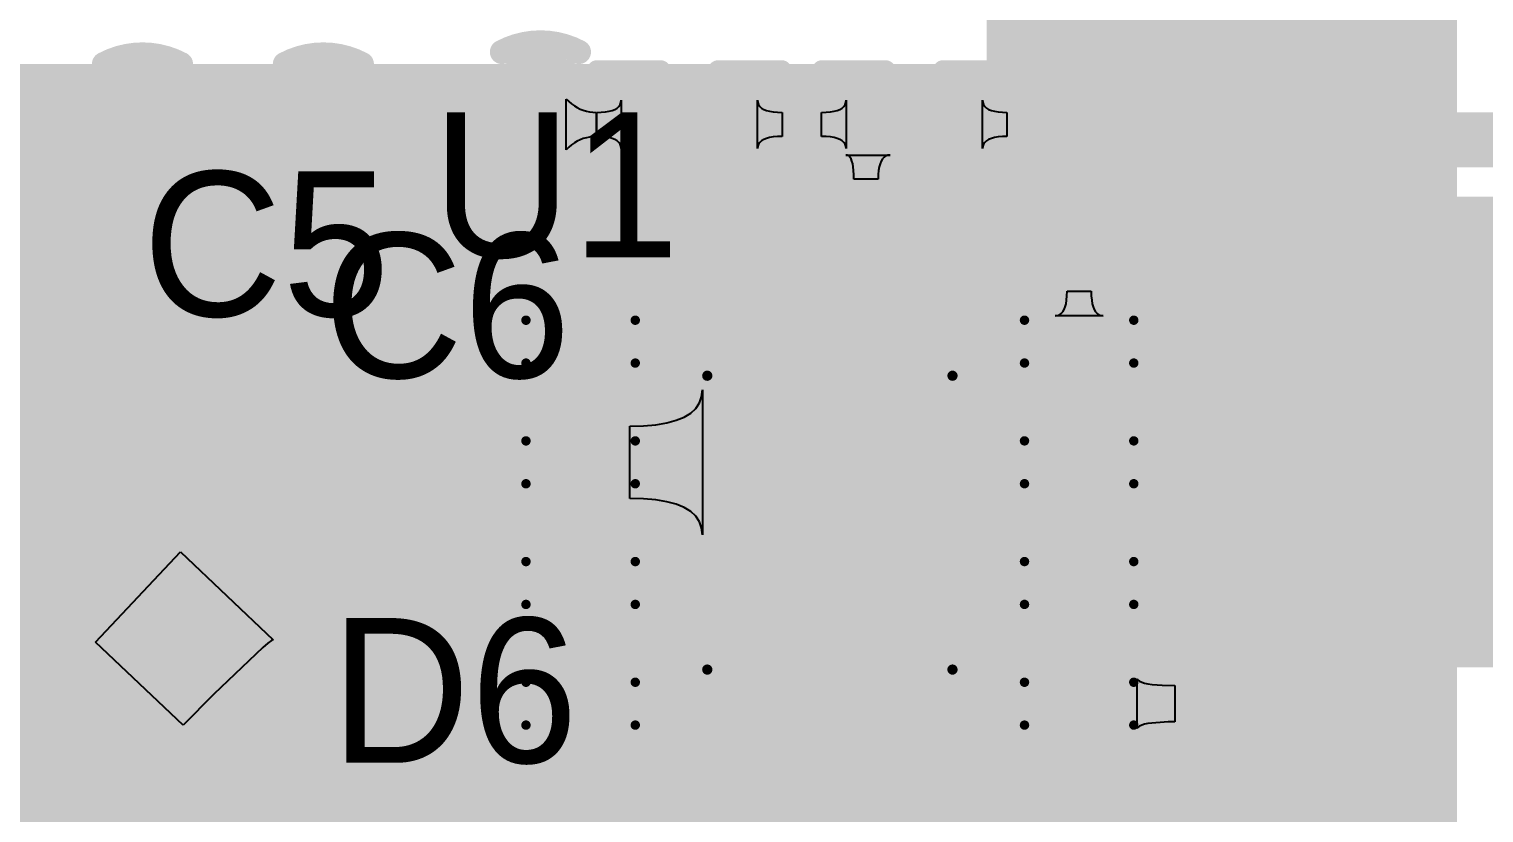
# Model space of a CAD drawing. Header units: millimetres. Extents: x -1 to 102, y -51 to 1.
# Drawn here: x 29.79 to 45.11, y -36.2 to -27.95 of the extents above; entities that cross this region are included whole.
import ezdxf

# ---------------------------------------------------------------- set-up
doc = ezdxf.new("R2010")
doc.units = ezdxf.units.MM
for name, color, linetype in [('BottomLayer', 5, 'Continuous'), ('InternalPlane1', 76, 'Continuous'), ('InternalPlane2', 16, 'Continuous'), ('MultiLayer', 9, 'Continuous'), ('TopLayer', 1, 'Continuous'), ('TopOverlay', 2, 'Continuous'), ('TopSolder', 216, 'Continuous')]:
    doc.layers.add(name, color=color, linetype=linetype)

msp = doc.modelspace()

# ---------------------------------------------------------------- linework, layer by layer
at = {"layer": 'BottomLayer', "const_width": 0.3809999999999999}
for points in [[(34.98849999999999, -28.956, 1), (35.3695, -28.956, 1)], [(30.7975, -29.083, 1), (31.1785, -29.083, 1)], [(32.7025, -29.083, 1), (33.0835, -29.083, 1)]]:
    msp.add_lwpolyline(points, format="xyb", close=True, dxfattribs=at)
at = {"layer": 'BottomLayer'}
for points in [[(39.878, -29.464), (44.831, -29.464), (39.878, -18.288), (44.831, -18.288)], [(28.448, -39.878), (44.831, -39.878), (28.448, -28.321), (44.831, -28.321)]]:
    msp.add_solid(points, dxfattribs=at)
at = {"layer": 'InternalPlane1', "const_width": 0.254}
for points in [[(43.58543479999999, -27.81351308, -0.2493280028431806), (42.7745652, -27.81351308)], [(34.7735652, -28.19348692, -0.2493280028431808), (35.5844348, -28.19348692)], [(30.5825652, -28.32048692, -0.2493280028431808), (31.3934348, -28.32048692)], [(32.4875652, -28.32048692, -0.2493280028431808), (33.2984348, -28.32048692)], [(34.41648692, -29.3614348, -0.2493280028431807), (34.41648692, -28.5505652)], [(35.94151308, -28.5505652, -0.2493280028431806), (35.94151308, -29.3614348)], [(29.97251308, -28.6775652, -0.2493280028431806), (29.97251308, -29.4884348)], [(30.22548692, -29.4884348, -0.2493280028431807), (30.22548692, -28.6775652)], [(31.75051308, -28.6775652, -0.2493280028431806), (31.75051308, -29.4884348)], [(32.13048692, -29.4884348, -0.2493280028431807), (32.13048692, -28.6775652)], [(33.65551308, -28.6775652, -0.2493280028431806), (33.65551308, -29.4884348)], [(31.3934348, -29.84551308, -0.2493280028431806), (30.5825652, -29.84551308)], [(33.2984348, -29.84551308, -0.2493280028431806), (32.4875652, -29.84551308)], [(35.5844348, -29.71851308, -0.2493280028431806), (34.7735652, -29.71851308)]]:
    msp.add_lwpolyline(points, format="xyb", dxfattribs=at)
at = {"layer": 'InternalPlane1', "const_width": 0.127}
for points in [[(34.7100652, -28.19348692, 1), (34.8370652, -28.19348692, 1)], [(35.5209348, -28.19348692, 1), (35.64793479999999, -28.19348692, 1)], [(30.5190652, -28.32048692, 1), (30.6460652, -28.32048692, 1)], [(31.3299348, -28.32048692, 1), (31.4569348, -28.32048692, 1)], [(32.42406519999999, -28.32048692, 1), (32.5510652, -28.32048692, 1)], [(33.2349348, -28.32048692, 1), (33.36193479999999, -28.32048692, 1)], [(34.35298692, -28.5505652, 1), (34.47998691999999, -28.5505652, 1)], [(35.87801308, -28.5505652, 1), (36.00501308, -28.5505652, 1)], [(29.90901308, -28.6775652, 1), (30.03601308, -28.6775652, 1)], [(30.16198692, -28.6775652, 1), (30.28898692, -28.6775652, 1)], [(31.68701308, -28.6775652, 1), (31.81401308, -28.6775652, 1)], [(32.06698692, -28.6775652, 1), (32.19398692, -28.6775652, 1)], [(33.59201308, -28.6775652, 1), (33.71901308, -28.6775652, 1)], [(34.35298692, -29.3614348, 1), (34.47998691999999, -29.3614348, 1)], [(35.87801308, -29.3614348, 1), (36.00501308, -29.3614348, 1)], [(29.90901308, -29.4884348, 1), (30.03601308, -29.4884348, 1)], [(30.16198692, -29.4884348, 1), (30.28898692, -29.4884348, 1)], [(31.68701308, -29.4884348, 1), (31.81401308, -29.4884348, 1)], [(32.06698692, -29.4884348, 1), (32.19398692, -29.4884348, 1)], [(33.59201308, -29.4884348, 1), (33.71901308, -29.4884348, 1)], [(30.5190652, -29.84551308, 1), (30.6460652, -29.84551308, 1)], [(31.3299348, -29.84551308, 1), (31.4569348, -29.84551308, 1)], [(32.42406519999999, -29.84551308, 1), (32.5510652, -29.84551308, 1)], [(33.2349348, -29.84551308, 1), (33.36193479999999, -29.84551308, 1)], [(34.7100652, -29.71851308, 1), (34.8370652, -29.71851308, 1)], [(35.5209348, -29.71851308, 1), (35.64793479999999, -29.71851308, 1)]]:
    msp.add_lwpolyline(points, format="xyb", close=True, dxfattribs=at)
at = {"layer": 'InternalPlane2', "const_width": 0.7366}
for points in [[(34.8107, -28.956, 1), (35.5473, -28.956, 1)], [(28.8417, -29.083, 1), (29.5783, -29.083, 1)], [(30.6197, -29.083, 1), (31.3563, -29.083, 1)], [(32.5247, -29.083, 1), (33.2613, -29.083, 1)]]:
    msp.add_lwpolyline(points, format="xyb", close=True, dxfattribs=at)
at = {"layer": 'MultiLayer', "const_width": 0.3809999999999999}
for points in [[(34.98849999999999, -28.956, 1), (35.3695, -28.956, 1)], [(30.7975, -29.083, 1), (31.1785, -29.083, 1)], [(32.7025, -29.083, 1), (33.0835, -29.083, 1)]]:
    msp.add_lwpolyline(points, format="xyb", close=True, dxfattribs=at)
at = {"layer": 'TopLayer'}
for p, q in [((35.45108733999999, -29.2227), (35.45108733999999, -28.6893)), ((35.45108733999999, -28.6893), (35.47889272, -28.715843)), ((35.47889272, -28.715843), (35.5075363, -28.739592)), ((35.5075363, -28.739592), (35.53701554, -28.760547)), ((35.53701554, -28.760547), (35.56733298, -28.77870799999999)), ((35.56733298, -28.77870799999999), (35.59848607999999, -28.794075)), ((35.59848607999999, -28.794075), (35.63047737999999, -28.806648)), ((35.93555932, -28.80868), (35.9638346, -28.79725)), ((35.9638346, -28.79725), (35.98696892, -28.78328)), ((35.98696892, -28.78328), (36.00496227999999, -28.76677)), ((36.00496227999999, -28.76677), (36.01781468, -28.74772)), ((36.01781468, -28.74772), (36.02552611999999, -28.72612999999999)), ((36.02552611999999, -28.72612999999999), (36.0280966, -28.70199999999999)), ((36.0280966, -28.70199999999999), (36.0280966, -29.21)), ((37.46590424, -29.20999746), (37.46590424, -28.70199746)), ((37.46590424, -28.70199746), (37.46847472, -28.72612746)), ((37.46847472, -28.72612746), (37.47618616, -28.74771746)), ((37.47618616, -28.74771746), (37.48903856, -28.76676746)), ((37.48903856, -28.76676746), (37.50703192, -28.78327746)), ((37.50703192, -28.78327746), (37.53016623999999, -28.79724746)), ((37.53016623999999, -28.79724746), (37.55844152, -28.80867746)), ((38.30456144, -28.80867746), (38.33283672, -28.79724746)), ((38.33283672, -28.79724746), (38.35597104, -28.78327746)), ((38.35597104, -28.78327746), (38.3739644, -28.76676746)), ((38.3739644, -28.76676746), (38.3868168, -28.74771746)), ((38.3868168, -28.74771746), (38.39452823999999, -28.72612746)), ((38.39452823999999, -28.72612746), (38.39709872, -28.70199746)), ((38.39709872, -28.70199746), (38.39709872, -29.20999746)), ((39.83490636, -29.20999746), (39.83490636, -28.70199746)), ((39.83490636, -28.70199746), (39.83747684, -28.72612746)), ((39.83747684, -28.72612746), (39.84518828, -28.74771746)), ((39.84518828, -28.74771746), (39.85804067999999, -28.76676746)), ((39.85804067999999, -28.76676746), (39.87603403999999, -28.78327746)), ((39.87603403999999, -28.78327746), (39.89916836, -28.79724746)), ((39.89916836, -28.79724746), (39.92744364, -28.80867746)), ((35.63047737999999, -28.806648), (35.66330434, -28.816427)), ((35.66330434, -28.816427), (35.6969695, -28.823412)), ((35.6969695, -28.823412), (35.73147032, -28.827603)), ((35.73147032, -28.827603), (35.76680934, -28.829)), ((35.76680934, -28.829), (35.76680934, -29.083)), ((35.7710486, -28.829), (35.81988772, -28.82773)), ((35.7710486, -29.083), (35.7710486, -28.829)), ((35.81988772, -28.82773), (35.86358588, -28.82392)), ((35.86358588, -28.82392), (35.90214307999999, -28.81757)), ((35.90214307999999, -28.81757), (35.93555932, -28.80868)), ((37.55844152, -28.80867746), (37.59185776, -28.81756746)), ((37.59185776, -28.81756746), (37.63041496, -28.82391746)), ((37.63041496, -28.82391746), (37.67411311999999, -28.82772746)), ((37.67411311999999, -28.82772746), (37.72295224, -28.82899746)), ((37.72295224, -28.82899746), (37.72295224, -29.08299746)), ((38.14005072, -28.82899746), (38.18888984, -28.82772746)), ((38.14005072, -29.08299746), (38.14005072, -28.82899746)), ((38.18888984, -28.82772746), (38.232588, -28.82391746)), ((38.232588, -28.82391746), (38.27114519999999, -28.81756746)), ((38.27114519999999, -28.81756746), (38.30456144, -28.80867746)), ((39.92744364, -28.80867746), (39.96085988, -28.81756746)), ((39.96085988, -28.81756746), (39.99941707999999, -28.82391746)), ((39.99941707999999, -28.82391746), (40.04311524, -28.82772746)), ((40.04311524, -28.82772746), (40.09195436, -28.82899746)), ((40.09195436, -28.82899746), (40.09195436, -29.08299746)), ((35.63047737999999, -29.105352), (35.59848607999999, -29.117925)), ((35.66330434, -29.095573), (35.63047737999999, -29.105352)), ((35.6969695, -29.08858799999999), (35.66330434, -29.095573)), ((35.73147032, -29.084397), (35.6969695, -29.08858799999999)), ((35.76680934, -29.083), (35.73147032, -29.084397)), ((35.81988772, -29.08427), (35.7710486, -29.083)), ((35.86358588, -29.08808), (35.81988772, -29.08427)), ((35.90214307999999, -29.09443), (35.86358588, -29.08808)), ((35.93555932, -29.10332), (35.90214307999999, -29.09443)), ((35.9638346, -29.11475), (35.93555932, -29.10332)), ((37.55844152, -29.10331746), (37.53016623999999, -29.11474746)), ((37.59185776, -29.09442746), (37.55844152, -29.10331746)), ((37.63041496, -29.08807746), (37.59185776, -29.09442746)), ((37.67411311999999, -29.08426746), (37.63041496, -29.08807746)), ((37.72295224, -29.08299746), (37.67411311999999, -29.08426746)), ((38.18888984, -29.08426746), (38.14005072, -29.08299746)), ((38.232588, -29.08807746), (38.18888984, -29.08426746)), ((38.27114519999999, -29.09442746), (38.232588, -29.08807746)), ((38.30456144, -29.10331746), (38.27114519999999, -29.09442746)), ((38.33283672, -29.11474746), (38.30456144, -29.10331746)), ((39.92744364, -29.10331746), (39.89916836, -29.11474746)), ((39.96085988, -29.09442746), (39.92744364, -29.10331746)), ((39.99941707999999, -29.08807746), (39.96085988, -29.09442746)), ((40.04311524, -29.08426746), (39.99941707999999, -29.08807746)), ((40.09195436, -29.08299746), (40.04311524, -29.08426746)), ((35.47889272, -29.196157), (35.45108733999999, -29.2227)), ((35.5075363, -29.172408), (35.47889272, -29.196157)), ((35.53701554, -29.151453), (35.5075363, -29.172408)), ((35.56733298, -29.133292), (35.53701554, -29.151453)), ((35.59848607999999, -29.117925), (35.56733298, -29.133292)), ((35.98696892, -29.12872), (35.9638346, -29.11475)), ((36.00496227999999, -29.14523), (35.98696892, -29.12872)), ((36.01781468, -29.16428), (36.00496227999999, -29.14523)), ((36.02552611999999, -29.18586999999999), (36.01781468, -29.16428)), ((36.0280966, -29.21), (36.02552611999999, -29.18586999999999)), ((37.46847472, -29.18586746), (37.46590424, -29.20999746)), ((37.47618616, -29.16427746), (37.46847472, -29.18586746)), ((37.48903856, -29.14522746), (37.47618616, -29.16427746)), ((37.50703192, -29.12871746), (37.48903856, -29.14522746)), ((37.53016623999999, -29.11474746), (37.50703192, -29.12871746)), ((38.35597104, -29.12871746), (38.33283672, -29.11474746)), ((38.3739644, -29.14522746), (38.35597104, -29.12871746)), ((38.3868168, -29.16427746), (38.3739644, -29.14522746)), ((38.39452823999999, -29.18586746), (38.3868168, -29.16427746)), ((38.39709872, -29.20999746), (38.39452823999999, -29.18586746)), ((39.83747684, -29.18586746), (39.83490636, -29.20999746)), ((39.84518828, -29.16427746), (39.83747684, -29.18586746)), ((39.85804067999999, -29.14522746), (39.84518828, -29.16427746)), ((39.87603403999999, -29.12871746), (39.85804067999999, -29.14522746)), ((39.89916836, -29.11474746), (39.87603403999999, -29.12871746)), ((38.41057088, -29.28049008), (38.39405072, -29.27795008)), ((38.39405072, -29.27795008), (38.862, -29.27795008)), ((38.42535367999999, -29.28811008), (38.41057088, -29.28049008)), ((38.43839404, -29.30081007999999), (38.42535367999999, -29.28811008)), ((38.44969704, -29.31859008), (38.43839404, -29.30081007999999)), ((38.45926268, -29.34145008), (38.44969704, -29.31859008)), ((38.46708842, -29.36939008), (38.45926268, -29.34145008)), ((38.47317426, -29.40241008), (38.46708842, -29.36939008)), ((38.48013132, -29.48369008), (38.47317426, -29.40241008)), ((38.74643, -29.40241008), (38.74007999999999, -29.44051008)), ((38.75532, -29.36939008), (38.74643, -29.40241008)), ((38.76675, -29.34145008), (38.75532, -29.36939008)), ((38.78072, -29.31859008), (38.76675, -29.34145008)), ((38.79723, -29.30081007999999), (38.78072, -29.31859008)), ((38.81628, -29.28811008), (38.79723, -29.30081007999999)), ((38.83787, -29.28049008), (38.81628, -29.28811008)), ((38.862, -29.27795008), (38.83787, -29.28049008)), ((38.48099999999999, -29.53195008), (38.48013132, -29.48369008)), ((38.73499999999999, -29.53195008), (38.48099999999999, -29.53195008)), ((38.73627, -29.48369008), (38.73499999999999, -29.53195008)), ((38.74007999999999, -29.44051008), (38.73627, -29.48369008)), ((40.7199211, -30.80475932), (40.72373109999999, -30.76106116)), ((40.72373109999999, -30.76106116), (40.7250011, -30.71222204)), ((40.7250011, -30.71222204), (40.9790011, -30.71222204)), ((40.9790011, -30.71222204), (40.9802711, -30.76106116)), ((40.9802711, -30.76106116), (40.9840811, -30.80475932)), ((40.64372109999999, -30.95898812), (40.66277109999999, -30.94613572)), ((40.66277109999999, -30.94613572), (40.6792811, -30.92814236)), ((40.6792811, -30.92814236), (40.6932511, -30.90500804)), ((40.6932511, -30.90500804), (40.7046811, -30.87673276)), ((40.7046811, -30.87673276), (40.7135711, -30.84331652)), ((40.7135711, -30.84331652), (40.7199211, -30.80475932)), ((40.9840811, -30.80475932), (40.9904311, -30.84331652)), ((40.9904311, -30.84331652), (40.9993211, -30.87673276)), ((40.9993211, -30.87673276), (41.0107511, -30.90500804)), ((41.0107511, -30.90500804), (41.0247211, -30.92814236)), ((41.0247211, -30.92814236), (41.0412311, -30.94613572)), ((41.0412311, -30.94613572), (41.0602811, -30.95898812)), ((40.5980011, -30.96927004), (40.6221311, -30.96669956)), ((41.10600109999999, -30.96927004), (40.5980011, -30.96927004)), ((40.6221311, -30.96669956), (40.64372109999999, -30.95898812)), ((41.0602811, -30.95898812), (41.08187109999999, -30.96669956)), ((41.08187109999999, -30.96669956), (41.10600109999999, -30.96927004)), ((36.85331466, -31.88716), (36.8762661, -31.82239)), ((36.8762661, -31.82239), (36.88391658, -31.75)), ((36.88391658, -31.75), (36.88391658, -33.274)), ((36.69265458, -32.03575), (36.7615089, -31.99384)), ((36.7615089, -31.99384), (36.81506226, -31.94431)), ((36.81506226, -31.94431), (36.85331466, -31.88716)), ((36.11886858, -32.13099999999999), (36.2642277, -32.12719)), ((36.11886858, -32.89299999999999), (36.11886858, -32.13099999999999)), ((36.2642277, -32.12719), (36.39428586, -32.11575999999999)), ((36.39428586, -32.11575999999999), (36.50904306, -32.09670999999999)), ((36.50904306, -32.09670999999999), (36.6084993, -32.07004)), ((36.6084993, -32.07004), (36.69265458, -32.03575)), ((36.2642277, -32.89681), (36.11886858, -32.89299999999999)), ((36.39428586, -32.90824), (36.2642277, -32.89681)), ((36.50904306, -32.92728999999999), (36.39428586, -32.90824)), ((36.6084993, -32.95396), (36.50904306, -32.92728999999999)), ((36.69265458, -32.98825), (36.6084993, -32.95396)), ((36.7615089, -33.03016), (36.69265458, -32.98825)), ((36.81506226, -33.07968999999999), (36.7615089, -33.03016)), ((36.85331466, -33.13684), (36.81506226, -33.07968999999999)), ((36.8762661, -33.20161), (36.85331466, -33.13684)), ((36.88391658, -33.274), (36.8762661, -33.20161)), ((30.49202435999999, -34.40395202), (31.39004898, -33.45504866)), ((31.39004898, -33.45504866), (32.36395101999999, -34.37895334)), ((31.41504766, -35.27697796), (30.49202435999999, -34.40395202)), ((32.25718212, -34.45977614), (31.74037086, -34.9536893)), ((32.3097144, -34.41487402), (32.25718212, -34.45977614)), ((32.34530488, -34.38793477999999), (32.3097144, -34.41487402)), ((32.36395101999999, -34.37895334), (32.34530488, -34.38793477999999)), ((41.46305398, -35.31305104), (41.46305398, -34.79094895999999)), ((41.46305398, -34.79094895999999), (41.47227164, -34.80435254)), ((41.47227164, -34.80435254), (41.48823554, -34.81634642)), ((41.48823554, -34.81634642), (41.51094313999999, -34.8269306)), ((41.51094313999999, -34.8269306), (41.54039698, -34.83610254)), ((41.54039698, -34.83610254), (41.57659706, -34.84386224)), ((41.57659706, -34.84386224), (41.61954338, -34.85021224)), ((41.61954338, -34.85021224), (41.7256722, -34.85867806)), ((41.7256722, -34.85867806), (41.8587809, -34.8615)), ((41.8587809, -34.8615), (41.8587809, -35.2425)), ((31.74037086, -34.9536893), (31.41504766, -35.27697796)), ((41.47227164, -35.29964746), (41.46305398, -35.31305104)), ((41.48823554, -35.28765358), (41.47227164, -35.29964746)), ((41.51094313999999, -35.27706939999999), (41.48823554, -35.28765358)), ((41.54039698, -35.26789746), (41.51094313999999, -35.27706939999999)), ((41.57659706, -35.26013776), (41.54039698, -35.26789746)), ((41.78885216, -35.24320612), (41.57659706, -35.26013776)), ((41.8587809, -35.2425), (41.78885216, -35.24320612))]:
    msp.add_line(p, q, dxfattribs=at)
for points, const_width in [([(34.98849999999999, -28.956, 1), (35.3695, -28.956, 1)], 0.3809999999999999), ([(30.7975, -29.083, 1), (31.1785, -29.083, 1)], 0.3809999999999999), ([(32.7025, -29.083, 1), (33.0835, -29.083, 1)], 0.3809999999999999), ([(35.1155, -28.956, 1), (35.2425, -28.956, 1)], 0.127), ([(36.2585, -28.956, 1), (36.3855, -28.956, 1)], 0.127), ([(37.10850084, -28.956, 1), (37.23550083999999, -28.956, 1)], 0.127), ([(37.10850337999999, -28.95599746, 1), (37.23550338, -28.95599746, 1)], 0.127), ([(37.10850337999999, -28.95599746, 1), (37.23550338, -28.95599746, 1)], 0.127), ([(38.5445, -29.03899958, 1), (38.67149999999999, -29.03899958, 1)], 0.127), ([(38.5445, -29.03899958, 1), (38.67149999999999, -29.03899958, 1)], 0.127), ([(38.62750212, -28.95599746, 1), (38.75450212, -28.95599746, 1)], 0.127), ([(38.62750212, -28.95599746, 1), (38.75450212, -28.95599746, 1)], 0.127), ([(39.47750296, -28.95599746, 1), (39.60450296, -28.95599746, 1)], 0.127), ([(38.5445, -29.591, 1), (38.67149999999999, -29.591, 1)], 0.127), ([(38.5445, -29.591, 1), (38.67149999999999, -29.591, 1)], 0.127), ([(38.9255, -29.972, 1), (39.0525, -29.972, 1)], 0.127), ([(38.9255, -29.972, 1), (39.0525, -29.972, 1)], 0.127), ([(40.1955, -29.972, 1), (40.3225, -29.972, 1)], 0.127), ([(40.1955, -29.972, 1), (40.3225, -29.972, 1)], 0.127), ([(40.7885011, -30.5650011, 1), (40.9155011, -30.5650011, 1)], 0.127), ([(40.7885011, -30.5650011, 1), (40.9155011, -30.5650011, 1)], 0.127), ([(35.00175117999999, -31.01650134, 1), (35.0512507, -31.01650134, 1)], 0.04949952), ([(36.15275217999999, -31.01650134, 1), (36.2022517, -31.01650134, 1)], 0.04949952), ([(40.25175084, -31.01650134, 1), (40.30125036, -31.01650134, 1)], 0.04949952), ([(41.40275184, -31.01650134, 1), (41.45225136, -31.01650134, 1)], 0.04949952), ([(40.7885011, -31.242, 1), (40.9155011, -31.242, 1)], 0.127), ([(35.00175117999999, -31.46749866, 1), (35.0512507, -31.46749866, 1)], 0.04949952), ([(36.15275217999999, -31.46749866, 1), (36.2022517, -31.46749866, 1)], 0.04949952), ([(36.90890256, -31.6008004, 1), (36.96269976, -31.6008004, 1)], 0.05379974), ([(39.49130023999999, -31.6008004, 1), (39.54509744, -31.6008004, 1)], 0.05379974), ([(40.25175084, -31.46749866, 1), (40.30125036, -31.46749866, 1)], 0.04949952), ([(41.40275184, -31.46749866, 1), (41.45225136, -31.46749866, 1)], 0.04949952), ([(33.88360254, -32.512, 1), (34.26460254, -32.512, 1)], 0.3809999999999999), ([(33.88360254, -32.512, 1), (34.26460254, -32.512, 1)], 0.3809999999999999), ([(35.41150144, -32.512, 1), (35.79250144, -32.512, 1)], 0.3809999999999999), ([(35.41150144, -32.512, 1), (35.79250144, -32.512, 1)], 0.3809999999999999), ([(37.4015, -32.512, 1), (37.7825, -32.512, 1)], 0.3809999999999999), ([(37.4015, -32.512, 1), (37.7825, -32.512, 1)], 0.3809999999999999), ([(33.71850254, -32.6771, 1), (34.09950254, -32.6771, 1)], 0.3809999999999999), ([(35.00175117999999, -32.28650133999999, 1), (35.0512507, -32.28650133999999, 1)], 0.04949952), ([(36.15275217999999, -32.28650133999999, 1), (36.2022517, -32.28650133999999, 1)], 0.04949952), ([(40.25175084, -32.28650133999999, 1), (40.30125036, -32.28650133999999, 1)], 0.04949952), ([(41.40275184, -32.28650133999999, 1), (41.45225136, -32.28650133999999, 1)], 0.04949952), ([(35.00175117999999, -32.73749865999999, 1), (35.0512507, -32.73749865999999, 1)], 0.04949952), ([(36.15275217999999, -32.73749865999999, 1), (36.2022517, -32.73749865999999, 1)], 0.04949952), ([(38.0365, -33.147, 1), (38.4175, -33.147, 1)], 0.3809999999999999), ([(40.25175084, -32.73749865999999, 1), (40.30125036, -32.73749865999999, 1)], 0.04949952), ([(41.40275184, -32.73749865999999, 1), (41.45225136, -32.73749865999999, 1)], 0.04949952), ([(31.726251, -33.782, 1), (32.297751, -33.782, 1)], 0.5714999999999999), ([(31.726251, -33.782, 1), (32.297751, -33.782, 1)], 0.5714999999999999), ([(35.31625143999999, -33.782, 1), (35.88775144, -33.782, 1)], 0.5714999999999999), ([(31.5595, -33.917001, 1), (32.1945, -33.917001, 1)], 0.635), ([(31.59125, -33.917001, 1), (32.16275, -33.917001, 1)], 0.5714999999999999), ([(35.00175117999999, -33.55650134, 1), (35.0512507, -33.55650134, 1)], 0.04949952), ([(36.15275217999999, -33.55650134, 1), (36.2022517, -33.55650134, 1)], 0.04949952), ([(40.25175084, -33.55650134, 1), (40.30125036, -33.55650134, 1)], 0.04949952), ([(41.40275184, -33.55650134, 1), (41.45225136, -33.55650134, 1)], 0.04949952), ([(35.00175117999999, -34.00749866, 1), (35.0512507, -34.00749866, 1)], 0.04949952), ([(36.15275217999999, -34.00749866, 1), (36.2022517, -34.00749866, 1)], 0.04949952), ([(40.25175084, -34.00749866, 1), (40.30125036, -34.00749866, 1)], 0.04949952), ([(41.40275184, -34.00749866, 1), (41.45225136, -34.00749866, 1)], 0.04949952), ([(30.170501, -35.306, 1), (30.805501, -35.306, 1)], 0.635), ([(30.170501, -35.306, 1), (30.805501, -35.306, 1)], 0.635), ([(35.00175117999999, -34.82650134, 1), (35.0512507, -34.82650134, 1)], 0.04949952), ([(36.15275217999999, -34.82650134, 1), (36.2022517, -34.82650134, 1)], 0.04949952), ([(36.90890256, -34.6931996, 1), (36.96269976, -34.6931996, 1)], 0.05379974), ([(39.49130023999999, -34.6931996, 1), (39.54509744, -34.6931996, 1)], 0.05379974), ([(40.25175084, -34.82650134, 1), (40.30125036, -34.82650134, 1)], 0.04949952), ([(41.40275184, -34.82650134, 1), (41.45225136, -34.82650134, 1)], 0.04949952), ([(40.7567511, -35.05199999999999, 1), (40.9472511, -35.05199999999999, 1)], 0.1905), ([(41.81475, -35.05199999999999, 1), (42.00525, -35.05199999999999, 1)], 0.1905), ([(41.81475, -35.05199999999999, 1), (42.00525, -35.05199999999999, 1)], 0.1905), ([(35.00175117999999, -35.27749866, 1), (35.0512507, -35.27749866, 1)], 0.04949952), ([(36.15275217999999, -35.27749866, 1), (36.2022517, -35.27749866, 1)], 0.04949952), ([(40.25175084, -35.27749866, 1), (40.30125036, -35.27749866, 1)], 0.04949952), ([(41.40275184, -35.27749866, 1), (41.45225136, -35.27749866, 1)], 0.04949952), ([(42.19575, -35.433, 1), (42.38625, -35.433, 1)], 0.1905), ([(42.19575, -35.433, 1), (42.38625, -35.433, 1)], 0.1905)]:
    msp.add_lwpolyline(points, format="xyb", close=True, dxfattribs=dict(at, const_width=const_width))
for points, const_width in [([(35.17899999999999, -28.956), (36.322, -28.956)], 0.254), ([(37.17200084, -28.956), (37.17200338, -28.95599746)], 0.254), ([(37.17200338, -28.95599746), (38.69100211999999, -28.95599746)], 0.254), ([(38.608, -29.03899958), (38.69100211999999, -28.95599746)], 0.254), ([(38.608, -29.591), (38.608, -29.03899958)], 0.254), ([(39.54100296, -28.95599746), (46.22800253999999, -28.95599746)], 0.254), ([(38.608, -29.591), (38.989, -29.972)], 0.254), ([(38.989, -29.972), (40.259, -29.972)], 0.254), ([(40.259, -29.972), (40.8520011, -30.5650011)], 0.254), ([(40.8520011, -31.242), (40.8520011, -30.5650011)], 0.254), ([(33.90900254, -32.6771), (34.07410254, -32.512)], 0.7619999999999999), ([(34.07410254, -32.512), (35.60200144, -32.512)], 0.7619999999999999), ([(35.60200144, -32.512), (37.592, -32.512)], 0.7619999999999999), ([(37.592, -32.512), (38.227, -33.147)], 0.7619999999999999), ([(31.877, -33.917001), (32.012001, -33.782)], 1.143), ([(32.012001, -33.782), (35.60200144, -33.782)], 1.143), ([(30.488001, -35.306), (31.877, -33.917001)], 1.27), ([(21.81200108, -35.306), (30.488001, -35.306)], 1.27), ([(40.8520011, -35.05199999999999), (41.91, -35.05199999999999)], 0.3809999999999999), ([(41.91, -35.05199999999999), (42.291, -35.433)], 0.3809999999999999), ([(42.291, -36.449), (42.291, -35.433)], 0.3809999999999999)]:
    msp.add_lwpolyline(points, dxfattribs=dict(at, const_width=const_width))
for points in [[(24.511, -32.89299999999999), (34.29, -32.89299999999999), (24.511, -28.321), (34.29, -28.321)], [(36.0220006, -29.28100062), (36.6219994, -29.28100062), (36.0220006, -28.63099938), (36.6219994, -28.63099938)], [(36.87200144, -29.28100062), (37.47200024, -29.28100062), (36.87200144, -28.63099938), (37.47200024, -28.63099938)], [(38.39100272, -29.28099808), (38.99100152, -29.28099808), (38.39100272, -28.63099684), (38.99100152, -28.63099684)], [(39.24100356, -29.28099808), (39.84100236, -29.28099808), (39.24100356, -28.63099684), (39.84100236, -28.63099684)], [(43.307, -34.671), (51.308, -34.671), (43.307, -29.718), (51.308, -29.718)], [(49.81699968, -29.99100174), (44.41700032, -29.99100174), (49.81699968, -34.09099862), (44.41700032, -34.09099862)], [(36.83, -39.624), (39.624, -39.624), (36.83, -30.353), (39.624, -30.353)], [(34.97700142, -31.01650134), (34.97700142, -31.46749866), (36.22700146, -31.01650134), (36.22700146, -31.46749866)], [(35.02650094, -30.96700182), (35.02650094, -31.51699818), (36.17750194, -30.96700182), (36.17750194, -31.51699818)], [(40.22700108, -31.01650134), (40.22700108, -31.46749866), (41.47700112, -31.01650134), (41.47700112, -31.46749866)], [(40.2765006, -30.96700182), (40.2765006, -31.51699818), (41.42750159999999, -30.96700182), (41.42750159999999, -31.51699818)], [(39.51819884, -31.54700066), (36.93580116, -31.54700066), (39.51819884, -34.74699934), (36.93580116, -34.74699934)], [(39.57199858, -31.6008004), (36.88200142, -31.6008004), (39.57199858, -34.6931996), (36.88200142, -34.6931996)], [(31.38700098, -31.91199866), (31.38700098, -32.84199934), (32.36699902, -31.91199866), (32.36699902, -32.84199934)], [(34.97700142, -32.28650133999999), (34.97700142, -32.73749865999999), (36.22700146, -32.28650133999999), (36.22700146, -32.73749865999999)], [(35.02650094, -32.23700182), (35.02650094, -32.78699818), (36.17750194, -32.23700182), (36.17750194, -32.78699818)], [(40.22700108, -32.28650133999999), (40.22700108, -32.73749865999999), (41.47700112, -32.28650133999999), (41.47700112, -32.73749865999999)], [(40.2765006, -32.23700182), (40.2765006, -32.78699818), (41.42750159999999, -32.23700182), (41.42750159999999, -32.78699818)], [(33.58400192, -32.42200272), (33.58400192, -33.02200152), (34.23400316, -32.42200272), (34.23400316, -33.02200152)], [(33.58400192, -33.27200355999999), (33.58400192, -33.87200236), (34.23400316, -33.27200355999999), (34.23400316, -33.87200236)], [(31.38700098, -33.45200066), (31.38700098, -34.38200134), (32.36699902, -33.45200066), (32.36699902, -34.38200134)], [(35.02650094, -33.50700182), (35.02650094, -34.05699818), (36.17750194, -33.50700182), (36.17750194, -34.05699818)], [(40.2765006, -33.50700182), (40.2765006, -34.05699818), (41.42750159999999, -33.50700182), (41.42750159999999, -34.05699818)], [(34.97700142, -33.55650134), (34.97700142, -34.00749866), (36.22700146, -33.55650134), (36.22700146, -34.00749866)], [(40.22700108, -33.55650134), (40.22700108, -34.00749866), (41.47700112, -33.55650134), (41.47700112, -34.00749866)], [(32.89299999999999, -42.291), (36.322, -42.291), (32.89299999999999, -34.671), (36.322, -34.671)], [(35.02650094, -34.77700182), (35.02650094, -35.32699818), (36.17750194, -34.77700182), (36.17750194, -35.32699818)], [(40.2765006, -34.77700182), (40.2765006, -35.32699818), (41.42750159999999, -34.77700182), (41.42750159999999, -35.32699818)], [(34.97700142, -34.82650134), (34.97700142, -35.27749866), (36.22700146, -34.82650134), (36.22700146, -35.27749866)], [(40.22700108, -34.82650134), (40.22700108, -35.27749866), (41.47700112, -34.82650134), (41.47700112, -35.27749866)]]:
    msp.add_solid(points, dxfattribs=at)
at = {"layer": 'TopOverlay'}
for points, const_width in [([(41.15039522, -29.21740156), (41.15039522, -20.79979838)], 0.3809999999999999), ([(35.77199856, -28.38100242), (36.44699848, -28.38100242)], 0.1999996), ([(35.77199856, -29.53100266), (35.77199856, -28.38100242)], 0.1999996), ([(37.04699728, -28.38100242), (37.7219972, -28.38100242)], 0.1999996), ([(37.7219972, -29.53100266), (37.7219972, -28.38100242)], 0.1999996), ([(38.14100068, -28.38099988), (38.8160006, -28.38099988)], 0.1999996), ([(38.14100068, -29.53100012), (38.14100068, -28.38099988)], 0.1999996), ([(39.4159994, -28.38099988), (40.09099931999999, -28.38099988)], 0.1999996), ([(40.09099931999999, -29.53100012), (40.09099931999999, -28.38099988)], 0.1999996), ([(41.15039522, -29.21740156), (47.85119208, -29.21740156)], 0.3809999999999999), ([(35.77199856, -29.53100266), (36.44699848, -29.53100266)], 0.1999996), ([(37.04699728, -29.53100266), (37.7219972, -29.53100266)], 0.1999996), ([(38.14100068, -29.53100012), (38.8160006, -29.53100012)], 0.1999996), ([(39.4159994, -29.53100012), (40.09099931999999, -29.53100012)], 0.1999996), ([(23.74220042, -29.84839852), (30.3562004, -29.84839852)], 0.3048), ([(30.3562004, -35.29519738), (30.3562004, -29.84839852)], 0.3048), ([(42.11699984, -41.69099866), (42.11699984, -30.1909988)], 0.1999996), ([(42.11699984, -30.1909988), (44.61699992, -30.1909988)], 0.1999996), ([(36.62700065999999, -30.64699992), (39.82700188, -30.64699992)], 0.1999996), ([(31.48700078, -31.6120018), (32.26699922, -31.6120018)], 0.1999996), ([(31.08699903999999, -32.7470008), (31.08699903999999, -32.012001)], 0.1999996), ([(32.66700096, -32.7470008), (32.66700096, -32.012001)], 0.1999996), ([(33.55400198, -32.17200576), (34.26400056, -32.17200576)], 0.1999996), ([(33.33400242, -32.84700568), (33.33400242, -32.39700404)], 0.1999996), ([(34.48400012, -32.84700314), (34.48400012, -32.3970015)], 0.1999996), ([(33.33399987999999, -33.89700358), (33.33399987999999, -33.44700194)], 0.1999996), ([(34.48399757999999, -33.89700104), (34.48399757999999, -33.4469994)], 0.1999996), ([(31.0869965, -34.28200407999999), (31.0869965, -33.54700428)], 0.1999996), ([(32.66700096, -34.28200154), (32.66700096, -33.54700174)], 0.1999996), ([(33.55399944, -34.12199932), (34.26399802, -34.12199932)], 0.1999996), ([(31.48700078, -34.68200074), (32.26699922, -34.68200074)], 0.1999996), ([(29.20299976, -36.44839802), (30.3538001, -35.29759768)], 0.3048), ([(36.62700065999999, -35.64700008), (39.82700188, -35.64700008)], 0.1999996)]:
    msp.add_lwpolyline(points, dxfattribs=dict(at, const_width=const_width))
for points, const_width in [([(49.34919772, -25.01939878, 1), (41.34919848, -25.01939878, 1)], 0.254), ([(35.72199866, -28.38100242, 1), (35.82199846, -28.38100242, 1)], 0.0999998), ([(35.72199866, -28.38100242, 1), (35.82199846, -28.38100242, 1)], 0.0999998), ([(36.39699857999999, -28.38100242, 1), (36.49699838, -28.38100242, 1)], 0.0999998), ([(36.99699738, -28.38100242, 1), (37.09699718, -28.38100242, 1)], 0.0999998), ([(37.67199729999999, -28.38100242, 1), (37.7719971, -28.38100242, 1)], 0.0999998), ([(37.67199729999999, -28.38100242, 1), (37.7719971, -28.38100242, 1)], 0.0999998), ([(38.09100078, -28.38099988, 1), (38.19100057999999, -28.38099988, 1)], 0.0999998), ([(38.09100078, -28.38099988, 1), (38.19100057999999, -28.38099988, 1)], 0.0999998), ([(38.7660007, -28.38099988, 1), (38.8660005, -28.38099988, 1)], 0.0999998), ([(39.3659995, -28.38099988, 1), (39.4659993, -28.38099988, 1)], 0.0999998), ([(40.04099942, -28.38099988, 1), (40.14099922, -28.38099988, 1)], 0.0999998), ([(40.04099942, -28.38099988, 1), (40.14099922, -28.38099988, 1)], 0.0999998), ([(41.05514522, -29.21740156, 1), (41.24564522, -29.21740156, 1)], 0.1905), ([(41.05514522, -29.21740156, 1), (41.24564522, -29.21740156, 1)], 0.1905), ([(35.72199866, -29.53100266, 1), (35.82199846, -29.53100266, 1)], 0.0999998), ([(35.72199866, -29.53100266, 1), (35.82199846, -29.53100266, 1)], 0.0999998), ([(36.39699857999999, -29.53100266, 1), (36.49699838, -29.53100266, 1)], 0.0999998), ([(36.99699738, -29.53100266, 1), (37.09699718, -29.53100266, 1)], 0.0999998), ([(37.67199729999999, -29.53100266, 1), (37.7719971, -29.53100266, 1)], 0.0999998), ([(37.67199729999999, -29.53100266, 1), (37.7719971, -29.53100266, 1)], 0.0999998), ([(38.09100078, -29.53100012, 1), (38.19100057999999, -29.53100012, 1)], 0.0999998), ([(38.09100078, -29.53100012, 1), (38.19100057999999, -29.53100012, 1)], 0.0999998), ([(38.7660007, -29.53100012, 1), (38.8660005, -29.53100012, 1)], 0.0999998), ([(39.3659995, -29.53100012, 1), (39.4659993, -29.53100012, 1)], 0.0999998), ([(40.04099942, -29.53100012, 1), (40.14099922, -29.53100012, 1)], 0.0999998), ([(40.04099942, -29.53100012, 1), (40.14099922, -29.53100012, 1)], 0.0999998), ([(30.2800004, -29.84839852, 1), (30.4324004, -29.84839852, 1)], 0.1524), ([(30.2800004, -29.84839852, 1), (30.4324004, -29.84839852, 1)], 0.1524), ([(30.19939858, -33.14838938, 1), (23.89940102, -33.14838938, 1)], 0.2032), ([(42.06699994, -30.1909988, 1), (42.16699974, -30.1909988, 1)], 0.0999998), ([(42.06699994, -30.1909988, 1), (42.16699974, -30.1909988, 1)], 0.0999998), ([(44.56700002, -30.1909988, 1), (44.66699981999999, -30.1909988, 1)], 0.0999998), ([(36.57700076, -30.64699992, 1), (36.67700056, -30.64699992, 1)], 0.0999998), ([(39.77700197999999, -30.64699992, 1), (39.87700178, -30.64699992, 1)], 0.0999998), ([(31.43700088, -31.6120018, 1), (31.53700067999999, -31.6120018, 1)], 0.0999998), ([(31.43700088, -31.6120018, 1), (31.53700067999999, -31.6120018, 1)], 0.0999998), ([(32.21699931999999, -31.6120018, 1), (32.31699912, -31.6120018, 1)], 0.0999998), ([(32.21700186, -31.6120018, 1), (32.31700166, -31.6120018, 1)], 0.0999998), ([(31.03699914, -32.012001, 1), (31.13699894, -32.012001, 1)], 0.0999998), ([(31.03699914, -32.012001, 1), (31.13699894, -32.012001, 1)], 0.0999998), ([(32.61700106, -32.012001, 1), (32.71700086, -32.012001, 1)], 0.0999998), ([(32.6170036, -32.012001, 1), (32.7170034, -32.012001, 1)], 0.0999998), ([(33.50400208, -32.17200068, 1), (33.60400188, -32.17200068, 1)], 0.0999998), ([(33.50400208, -32.17200576, 1), (33.60400188, -32.17200576, 1)], 0.0999998), ([(34.21400066, -32.17200068, 1), (34.31400046, -32.17200068, 1)], 0.0999998), ([(34.21400066, -32.17200576, 1), (34.31400046, -32.17200576, 1)], 0.0999998), ([(33.28400251999999, -32.39200024, 1), (33.38400232, -32.39200024, 1)], 0.0999998), ([(33.28400251999999, -32.39700404, 1), (33.38400232, -32.39700404, 1)], 0.0999998), ([(34.43400021999999, -32.39200024, 1), (34.53400002, -32.39200024, 1)], 0.0999998), ([(34.43400021999999, -32.3970015, 1), (34.53400002, -32.3970015, 1)], 0.0999998), ([(31.03699914, -32.7470008, 1), (31.13699894, -32.7470008, 1)], 0.0999998), ([(32.61700106, -32.7470008, 1), (32.71700086, -32.7470008, 1)], 0.0999998), ([(33.28400251999999, -32.84700568, 1), (33.38400232, -32.84700568, 1)], 0.0999998), ([(34.43400021999999, -32.84700314, 1), (34.53400002, -32.84700314, 1)], 0.0999998), ([(30.14859858, -33.14838938, 1), (30.25019858, -33.14838938, 1)], 0.1016), ([(33.28399998, -33.44700194, 1), (33.38399978, -33.44700194, 1)], 0.0999998), ([(34.43399768, -33.4469994, 1), (34.53399748, -33.4469994, 1)], 0.0999998), ([(31.0369966, -33.54700428, 1), (31.1369964, -33.54700428, 1)], 0.0999998), ([(32.61700106, -33.54700174, 1), (32.71700086, -33.54700174, 1)], 0.0999998), ([(33.28399998, -33.89700358, 1), (33.38399978, -33.89700358, 1)], 0.0999998), ([(33.28399998, -33.90199976, 1), (33.38399978, -33.90199976, 1)], 0.0999998), ([(34.43399768, -33.89700104, 1), (34.53399748, -33.89700104, 1)], 0.0999998), ([(34.43399768, -33.90199976, 1), (34.53399748, -33.90199976, 1)], 0.0999998), ([(33.50399954, -34.12199932, 1), (33.60399934, -34.12199932, 1)], 0.0999998), ([(33.50399954, -34.12199932, 1), (33.60399934, -34.12199932, 1)], 0.0999998), ([(34.21399812, -34.12199932, 1), (34.31399792, -34.12199932, 1)], 0.0999998), ([(34.21399812, -34.12199932, 1), (34.31399792, -34.12199932, 1)], 0.0999998), ([(31.0369966, -34.28200407999999, 1), (31.1369964, -34.28200407999999, 1)], 0.0999998), ([(31.0369966, -34.28200407999999, 1), (31.1369964, -34.28200407999999, 1)], 0.0999998), ([(32.61700106, -34.28200154, 1), (32.71700086, -34.28200154, 1)], 0.0999998), ([(32.61700106, -34.28200154, 1), (32.71700086, -34.28200154, 1)], 0.0999998), ([(31.43699834, -34.68200328, 1), (31.53699814, -34.68200328, 1)], 0.0999998), ([(31.43700088, -34.68200074, 1), (31.53700067999999, -34.68200074, 1)], 0.0999998), ([(32.21699931999999, -34.68200074, 1), (32.31699912, -34.68200074, 1)], 0.0999998), ([(32.21699931999999, -34.68200074, 1), (32.31699912, -34.68200074, 1)], 0.0999998), ([(30.2776001, -35.29759768, 1), (30.4300001, -35.29759768, 1)], 0.1524), ([(30.2800004, -35.29519738, 1), (30.4324004, -35.29519738, 1)], 0.1524), ([(36.57700076, -35.64700008, 1), (36.67700056, -35.64700008, 1)], 0.0999998), ([(39.77700197999999, -35.64700008, 1), (39.87700178, -35.64700008, 1)], 0.0999998), ([(40.97700212, -35.87699961999999, 1), (40.72700008, -35.87699961999999, 1)], 0.2499995), ([(40.66450084, -35.87699961999999, 1), (40.78949932, -35.87699961999999, 1)], 0.12499848), ([(40.91450288, -35.87699961999999, 1), (41.03950136, -35.87699961999999, 1)], 0.12499848)]:
    msp.add_lwpolyline(points, format="xyb", close=True, dxfattribs=dict(at, const_width=const_width))
at = {"layer": 'TopOverlay', "const_width": 0.1999996}
for points in [[(31.08699903999999, -32.012001, -0.4142126324387523), (31.48700078, -31.6120018)], [(32.26700176, -31.6120018, -0.414212632438157), (32.66700349999999, -32.012001)], [(33.33400242, -32.39200024, -0.4142135623730951), (33.55400198, -32.17200068)], [(34.26400056, -32.17200068, -0.4142135623730951), (34.48400012, -32.39200024)], [(33.55399944, -34.12199932, -0.4142135623730951), (33.33399987999999, -33.90199976)], [(34.48399757999999, -33.90199976, -0.4142135623730951), (34.26399802, -34.12199932)], [(31.48699824, -34.68200328, -0.4142126324387521), (31.0869965, -34.28200407999999)], [(32.66700096, -34.28200154, -0.4142126324381571), (32.26699922, -34.68200074)]]:
    msp.add_lwpolyline(points, format="xyb", dxfattribs=at)
at = {"layer": 'TopSolder'}
for points, const_width in [([(34.9377, -28.956, 1), (35.4203, -28.956, 1)], 0.4826), ([(30.7467, -29.083, 1), (31.2293, -29.083, 1)], 0.4826), ([(32.6517, -29.083, 1), (33.1343, -29.083, 1)], 0.4826), ([(34.95095118, -31.01650134, 1), (35.1020507, -31.01650134, 1)], 0.15109952), ([(36.10195218, -31.01650134, 1), (36.2530517, -31.01650134, 1)], 0.15109952), ([(40.20095084, -31.01650134, 1), (40.35205036, -31.01650134, 1)], 0.15109952), ([(41.35195184, -31.01650134, 1), (41.50305135999999, -31.01650134, 1)], 0.15109952), ([(34.95095118, -31.46749866, 1), (35.1020507, -31.46749866, 1)], 0.15109952), ([(36.10195218, -31.46749866, 1), (36.2530517, -31.46749866, 1)], 0.15109952), ([(40.20095084, -31.46749866, 1), (40.35205036, -31.46749866, 1)], 0.15109952), ([(41.35195184, -31.46749866, 1), (41.50305135999999, -31.46749866, 1)], 0.15109952), ([(36.85810256, -31.6008004, 1), (37.01349976, -31.6008004, 1)], 0.15539974), ([(39.44050024, -31.6008004, 1), (39.59589743999999, -31.6008004, 1)], 0.15539974), ([(34.95095118, -32.28650133999999, 1), (35.1020507, -32.28650133999999, 1)], 0.15109952), ([(36.10195218, -32.28650133999999, 1), (36.2530517, -32.28650133999999, 1)], 0.15109952), ([(40.20095084, -32.28650133999999, 1), (40.35205036, -32.28650133999999, 1)], 0.15109952), ([(41.35195184, -32.28650133999999, 1), (41.50305135999999, -32.28650133999999, 1)], 0.15109952), ([(34.95095118, -32.73749865999999, 1), (35.1020507, -32.73749865999999, 1)], 0.15109952), ([(36.10195218, -32.73749865999999, 1), (36.2530517, -32.73749865999999, 1)], 0.15109952), ([(40.20095084, -32.73749865999999, 1), (40.35205036, -32.73749865999999, 1)], 0.15109952), ([(41.35195184, -32.73749865999999, 1), (41.50305135999999, -32.73749865999999, 1)], 0.15109952), ([(34.95095118, -33.55650134, 1), (35.1020507, -33.55650134, 1)], 0.15109952), ([(36.10195218, -33.55650134, 1), (36.2530517, -33.55650134, 1)], 0.15109952), ([(40.20095084, -33.55650134, 1), (40.35205036, -33.55650134, 1)], 0.15109952), ([(41.35195184, -33.55650134, 1), (41.50305135999999, -33.55650134, 1)], 0.15109952), ([(34.95095118, -34.00749866, 1), (35.1020507, -34.00749866, 1)], 0.15109952), ([(36.10195218, -34.00749866, 1), (36.2530517, -34.00749866, 1)], 0.15109952), ([(40.20095084, -34.00749866, 1), (40.35205036, -34.00749866, 1)], 0.15109952), ([(41.35195184, -34.00749866, 1), (41.50305135999999, -34.00749866, 1)], 0.15109952), ([(36.85810256, -34.6931996, 1), (37.01349976, -34.6931996, 1)], 0.15539974), ([(39.44050024, -34.6931996, 1), (39.59589743999999, -34.6931996, 1)], 0.15539974), ([(34.95095118, -34.82650134, 1), (35.1020507, -34.82650134, 1)], 0.15109952), ([(36.10195218, -34.82650134, 1), (36.2530517, -34.82650134, 1)], 0.15109952), ([(40.20095084, -34.82650134, 1), (40.35205036, -34.82650134, 1)], 0.15109952), ([(41.35195184, -34.82650134, 1), (41.50305135999999, -34.82650134, 1)], 0.15109952), ([(34.95095118, -35.27749866, 1), (35.1020507, -35.27749866, 1)], 0.15109952), ([(36.10195218, -35.27749866, 1), (36.2530517, -35.27749866, 1)], 0.15109952), ([(40.20095084, -35.27749866, 1), (40.35205036, -35.27749866, 1)], 0.15109952), ([(41.35195184, -35.27749866, 1), (41.50305135999999, -35.27749866, 1)], 0.15109952)]:
    msp.add_lwpolyline(points, format="xyb", close=True, dxfattribs=dict(at, const_width=const_width))
for points in [[(35.9712006, -29.33180062), (36.6727994, -29.33180062), (35.9712006, -28.58019938), (36.6727994, -28.58019938)], [(36.82120144, -29.33180062), (37.52280024, -29.33180062), (36.82120144, -28.58019938), (37.52280024, -28.58019938)], [(38.34020271999999, -29.33179808), (39.04180152, -29.33179808), (38.34020271999999, -28.58019684), (39.04180152, -28.58019684)], [(39.19020356, -29.33179808), (39.89180236, -29.33179808), (39.19020356, -28.58019684), (39.89180236, -28.58019684)], [(49.91859968, -29.88940174), (44.31540031999999, -29.88940174), (49.91859968, -34.19259862), (44.31540031999999, -34.19259862)], [(35.02650094, -30.86540182), (35.02650094, -31.61859818), (36.17750194, -30.86540182), (36.17750194, -31.61859818)], [(40.2765006, -30.86540182), (40.2765006, -31.61859818), (41.42750159999999, -30.86540182), (41.42750159999999, -31.61859818)], [(34.87540142, -31.01650134), (34.87540142, -31.46749866), (36.32860146, -31.01650134), (36.32860146, -31.46749866)], [(40.12540108, -31.01650134), (40.12540108, -31.46749866), (41.57860111999999, -31.01650134), (41.57860111999999, -31.46749866)], [(39.51819884, -31.44540066), (36.93580116, -31.44540066), (39.51819884, -34.84859934), (36.93580116, -34.84859934)], [(39.67359858, -31.6008004), (36.78040142, -31.6008004), (39.67359858, -34.6931996), (36.78040142, -34.6931996)], [(31.28540098, -31.81039866), (31.28540098, -32.94359934), (32.46859902, -31.81039866), (32.46859902, -32.94359934)], [(35.02650094, -32.13540182), (35.02650094, -32.88859818), (36.17750194, -32.13540182), (36.17750194, -32.88859818)], [(40.2765006, -32.13540182), (40.2765006, -32.88859818), (41.42750159999999, -32.13540182), (41.42750159999999, -32.88859818)], [(34.87540142, -32.28650133999999), (34.87540142, -32.73749865999999), (36.32860146, -32.28650133999999), (36.32860146, -32.73749865999999)], [(40.12540108, -32.28650133999999), (40.12540108, -32.73749865999999), (41.57860111999999, -32.28650133999999), (41.57860111999999, -32.73749865999999)], [(33.53320192, -32.37120272), (33.53320192, -33.07280152), (34.28480316, -32.37120272), (34.28480316, -33.07280152)], [(33.53320192, -33.22120355999999), (33.53320192, -33.92280236), (34.28480316, -33.22120355999999), (34.28480316, -33.92280236)], [(31.28540098, -33.35040066), (31.28540098, -34.48360134), (32.46859902, -33.35040066), (32.46859902, -34.48360134)], [(35.02650094, -33.40540182), (35.02650094, -34.15859818), (36.17750194, -33.40540182), (36.17750194, -34.15859818)], [(40.2765006, -33.40540182), (40.2765006, -34.15859818), (41.42750159999999, -33.40540182), (41.42750159999999, -34.15859818)], [(34.87540142, -33.55650134), (34.87540142, -34.00749866), (36.32860146, -33.55650134), (36.32860146, -34.00749866)], [(40.12540108, -33.55650134), (40.12540108, -34.00749866), (41.57860111999999, -33.55650134), (41.57860111999999, -34.00749866)], [(35.02650094, -34.67540182), (35.02650094, -35.42859818), (36.17750194, -34.67540182), (36.17750194, -35.42859818)], [(40.2765006, -34.67540182), (40.2765006, -35.42859818), (41.42750159999999, -34.67540182), (41.42750159999999, -35.42859818)], [(34.87540142, -34.82650134), (34.87540142, -35.27749866), (36.32860146, -34.82650134), (36.32860146, -35.27749866)], [(40.12540108, -34.82650134), (40.12540108, -35.27749866), (41.57860111999999, -34.82650134), (41.57860111999999, -35.27749866)]]:
    msp.add_solid(points, dxfattribs=at)

# ---------------------------------------------------------------- texts
at = {"layer": 'TopOverlay'}
for s, p in [('U1', (34.036, -30.353)), ('C5', (30.988, -30.97539906)), ('C6', (32.89299999999999, -31.623)), ('D6', (32.9692, -35.67439906))]:
    msp.add_text(s, height=1.524, dxfattribs=at).set_placement(p)

doc.saveas('drawing.dxf')
